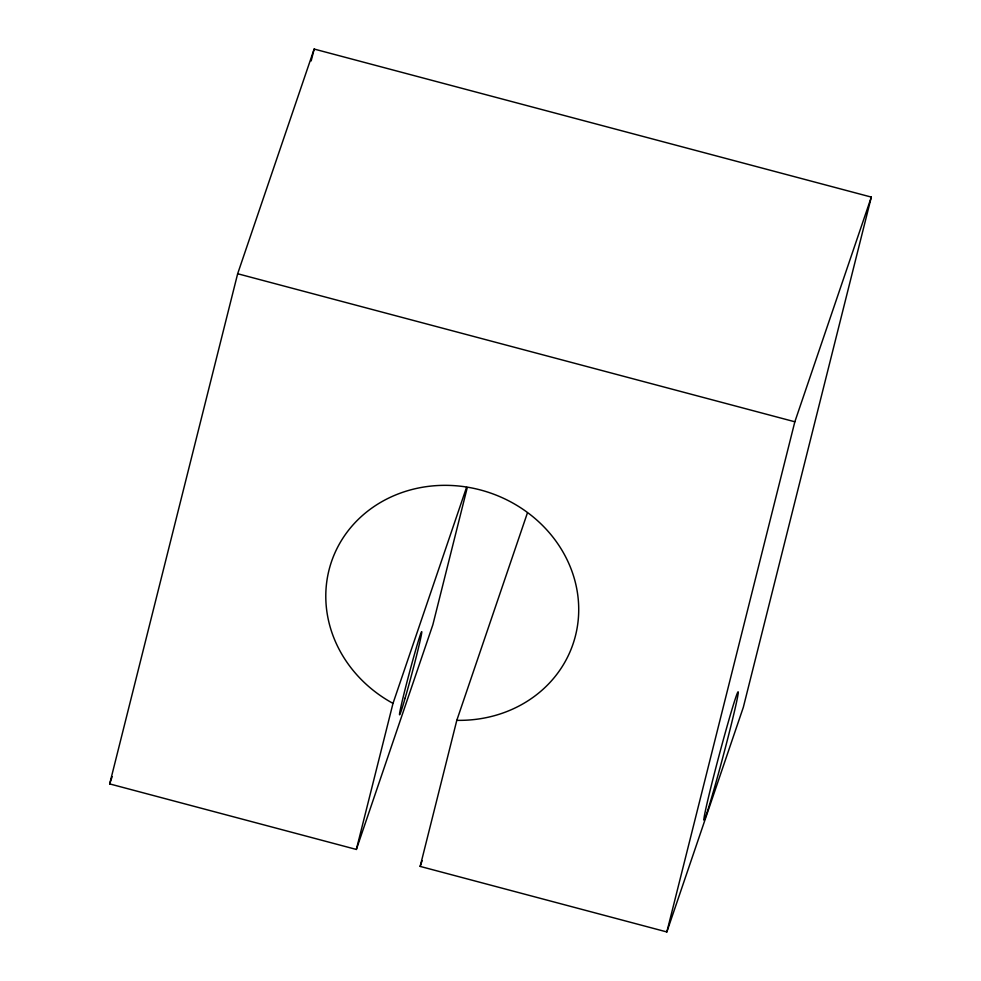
<?xml version="1.0" encoding="UTF-8"?>
<svg xmlns="http://www.w3.org/2000/svg" width="981" height="981" viewBox="0 0 981 981"><rect width="100%" height="100%" fill="white"/><g stroke="black" fill="none" stroke-linecap="round" stroke-linejoin="round"><path stroke-width="1.47" d="M467.275 487.545L432.854 624.762L356.361 849.448L109.676 783.905L237.66 273.736L314.153 49.05L871.324 197.095L743.34 707.264L666.847 931.95L420.162 866.407L456.803 720.336L527.373 513.038M311.173 60.92L314.153 49.05M356.361 849.448L393.001 703.377L466.539 487.385M666.847 931.95L794.843 421.781L871.324 197.095M109.676 783.905L112.141 776.658M420.162 866.407L422.137 860.607M237.66 273.736L794.843 421.781M393.001 703.377A127.591 116.285 18.8 0 1 367.532 511.285A127.591 116.285 18.8 0 1 569.458 564.946A127.591 116.285 18.8 0 1 456.803 720.336M712.746 793.727A66.328 2.048 -75.1 0 0 738.239 692.108A66.328 2.048 -75.1 0 0 712.292 781.673A66.328 2.048 -75.1 0 0 712.746 793.727M405.153 698.043A43.262 1.337 -75.1 0 0 421.781 631.776A43.262 1.337 -75.1 0 0 404.871 690.195A43.262 1.337 -75.1 0 0 405.153 698.043"/></g></svg>
